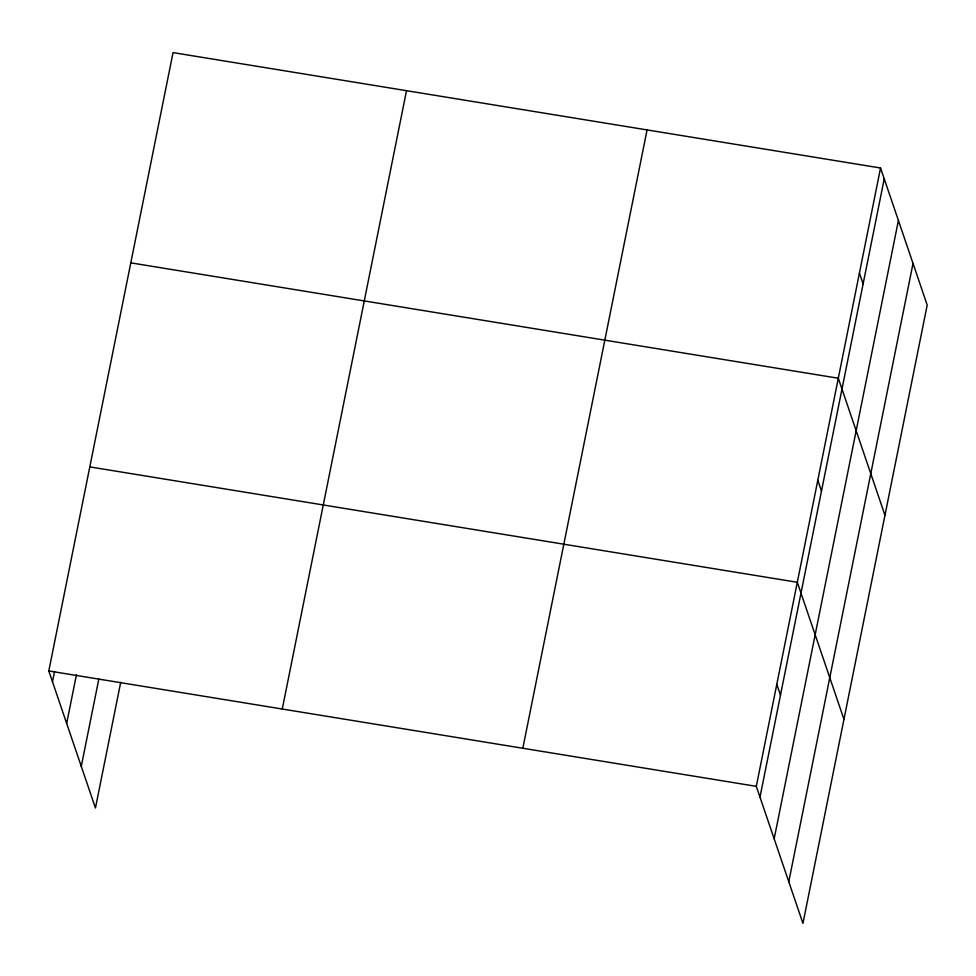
<?xml version="1.0" encoding="UTF-8"?>
<svg xmlns="http://www.w3.org/2000/svg" width="976" height="976" viewBox="0 0 976 976"><rect width="100%" height="100%" fill="white"/><g stroke="black" fill="none" stroke-linecap="round" stroke-linejoin="round"><path stroke-width="1.46" d="M120.707 682.322L95.453 808.006L48.8 670.951L173.045 52.606L880.547 167.994L927.2 305.049L802.955 923.394L756.302 786.339L880.547 167.994M52.484 681.773L54.571 671.427M66.661 723.423L76.47 674.636M81.276 766.343L98.808 679.113M282.271 709.027L406.516 90.695M522.831 748.263L647.064 129.918M759.987 797.16L884.232 178.828M774.163 838.811L898.408 220.478M788.779 881.731L913.024 263.398M130.796 262.849L838.299 378.237L884.964 515.291M89.804 466.894L797.307 582.282L843.959 719.336M48.8 670.951L756.302 786.339M859.417 273.121L863.113 283.943M817.803 480.253L821.487 491.087M776.798 684.31L780.483 695.132"/></g></svg>
